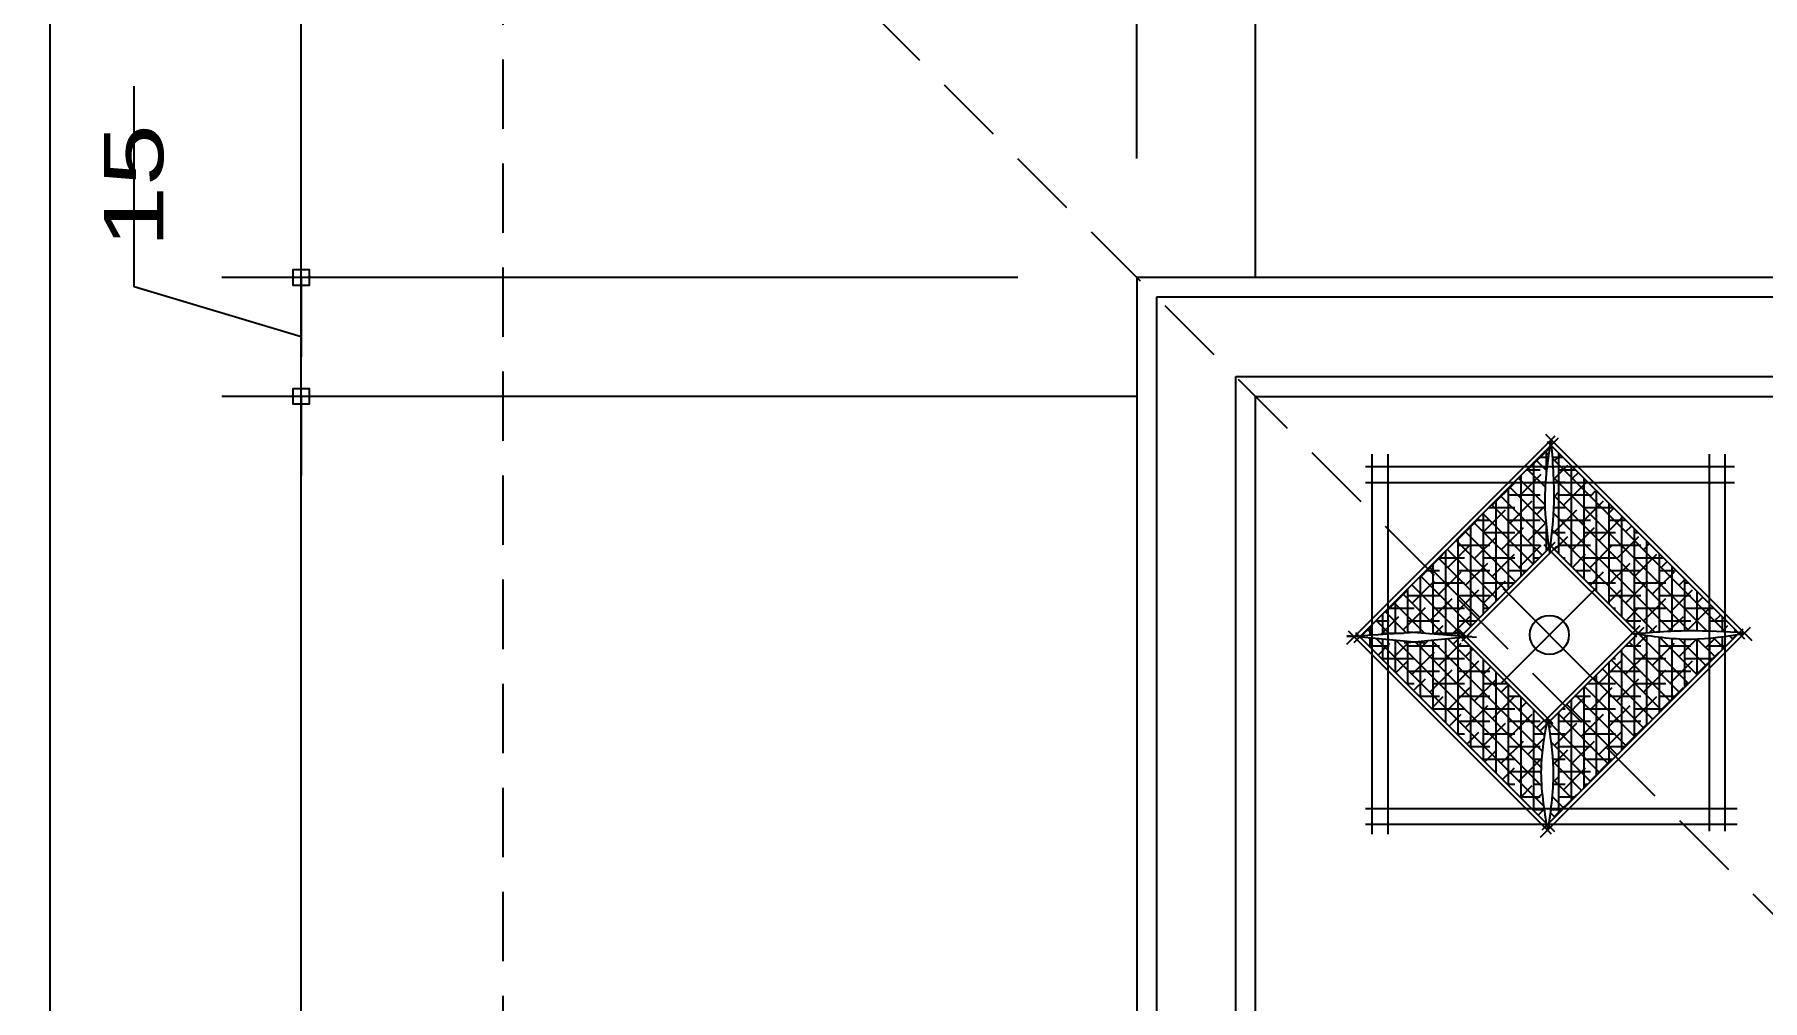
# Model space of a CAD drawing. Extents: x 2280 to 14192, y 1386 to 4696.
# Drawn here: x 3085.5 to 3303.5, y 3200.2 to 3322.1 of the extents above; entities that cross this region are included whole.
import ezdxf

# ---------------------------------------------------------------- set-up
doc = ezdxf.new("R2010")
doc.units = 0
doc.header["$LTSCALE"] = 35
doc.linetypes.add('HIDDEN', pattern=[0.375, 0.25, -0.125])
doc.layers.get('0').update_dxf_attribs({"linetype": 'CONTINUOUS'})
doc.layers.get('DEFPOINTS').update_dxf_attribs({"linetype": 'CONTINUOUS'})
for name, color, linetype in [('COTA', 13, 'CONTINUOUS'), ('ESPECARQ', 2, 'CONTINUOUS'), ('LINVISTA', 60, 'CONTINUOUS'), ('MOBIL', 7, 'CONTINUOUS'), ('PAREDE', 5, 'CONTINUOUS'), ('PROJECAO', 13, 'HIDDEN')]:
    doc.layers.add(name, color=color, linetype=linetype)
doc.styles.add('REGUA60', font='romnswin.shx', dxfattribs={"width": 1.4})
doc.styles.get("Standard").update_dxf_attribs({"font": 'ISOCP'})
doc.dimstyles.new('ISO-25', dxfattribs={"dimtxt": 2.5, "dimasz": 2.5, "dimexe": 1.25, "dimexo": 0.625, "dimtad": 1, "dimdec": 4, "dimdsep": 46, "dimlunit": 6, "dimtxsty": 'Standard', "dimcen": 2.5, "dimadec": 0, "dimazin": 0, "dimtfac": 1, "dimtdec": 4, "dimtmove": 0, "dimatfit": 3, "dimfxl": 1, "dimtolj": 1, "dimtzin": 0, "dimarcsym": 0})

# ---------------------------------------------------------------- blocks, each defined once
blk = doc.blocks.new('A$C01985909')
at = {"layer": 'MOBIL', "ltscale": 0.35}
h = blk.add_hatch(dxfattribs=at)
h.set_pattern_fill('ANSI38', color=256, scale=0.5, angle=45, style=0)
h.set_pattern_definition([(90, (2581.9709, 10266.3596), (-1.5875, 3e-16), []), (180, (2581.9709, 10266.3596), (-3.175, -1.5875), [3.96875, -2.38125])])
edge = h.paths.add_edge_path()
edge.add_spline(control_points=[(26.67, 26.19), (27.78, 27.7), (30.3, 31.03), (33.59, 33.61), (35.43, 35.01)], knot_values=[0.840806, 0.840806, 0.840806, 0.840806, 6.436209, 13.334557, 13.334557, 13.334557, 13.334557], degree=3, periodic=0)
edge.add_line((35.43, 35.01), (1.76, 35.01))
edge.add_spline(control_points=[(1.76, 35.01), (3.35, 33.85), (6.68, 31.32), (9.2, 27.99), (10.5, 26.2)], knot_values=[0.844401, 0.844401, 0.844401, 0.844401, 6.735563, 13.325277, 13.325277, 13.325277, 13.325277], degree=3, periodic=0)
edge.add_spline(control_points=[(10.5, 26.2), (10.55, 26.14), (10.59, 26.08), (10.64, 26.01)], knot_values=[0.613581, 0.613581, 0.613581, 0.613581, 0.844401, 0.844401, 0.844401, 0.844401], degree=3, periodic=0)
edge.add_line((10.64, 26.01), (26.53, 26.01))
edge.add_spline(control_points=[(26.53, 26.01), (26.58, 26.07), (26.62, 26.13), (26.67, 26.19)], knot_values=[0.616857, 0.616857, 0.616857, 0.616857, 0.840806, 0.840806, 0.840806, 0.840806], degree=3, periodic=0)
edge = h.paths.add_edge_path()
edge.add_spline(control_points=[(10.5, 26.12), (8.9, 27.49), (5.71, 30.24), (2.9, 33.37), (1.5, 34.95)], knot_values=[0.75359, 0.75359, 0.75359, 0.75359, 7.0587, 13.372339, 13.372339, 13.372339, 13.372339], degree=3, periodic=0)
edge.add_line((1.5, 34.95), (1.5, 1.59))
edge.add_spline(control_points=[(1.5, 1.59), (3.05, 3.4), (5.81, 6.58), (9.07, 9.26), (10.5, 10.42)], knot_values=[0.922782, 0.922782, 0.922782, 0.922782, 8.04453, 13.557958, 13.557958, 13.557958, 13.557958], degree=3, periodic=0)
edge.add_line((10.5, 10.42), (10.5, 26.12))
edge = h.paths.add_edge_path()
edge.add_spline(control_points=[(35.67, 34.81), (34.32, 32.91), (31.82, 29.54), (28.43, 27.08), (26.89, 26.01)], knot_values=[0.871601, 0.871601, 0.871601, 0.871601, 7.803611, 13.382836, 13.382836, 13.382836, 13.382836], degree=3, periodic=0)
edge.add_spline(control_points=[(26.89, 26.01), (26.81, 25.96), (26.74, 25.91), (26.67, 25.86)], knot_values=[0.603518, 0.603518, 0.603518, 0.603518, 0.871601, 0.871601, 0.871601, 0.871601], degree=3, periodic=0)
edge.add_line((26.67, 25.86), (26.67, 10.59))
edge.add_line((26.67, 10.59), (31.25, 6.83))
edge.add_line((31.25, 6.83), (35.67, 1.51))
edge.add_line((35.67, 1.51), (35.67, 34.81))
edge = h.paths.add_edge_path()
edge.add_line((26.59, 10.5), (10.84, 10.5))
edge.add_spline(control_points=[(10.84, 10.5), (10.73, 10.35), (10.61, 10.2), (10.5, 10.05)], knot_values=[0.6239, 0.6239, 0.6239, 0.6239, 1.185793, 1.185793, 1.185793, 1.185793], degree=3, periodic=0)
edge.add_spline(control_points=[(10.5, 10.05), (9.41, 8.62), (6.84, 5.39), (3.56, 2.89), (1.68, 1.5)], knot_values=[1.185793, 1.185793, 1.185793, 1.185793, 6.5573, 13.52765, 13.52765, 13.52765, 13.52765], degree=3, periodic=0)
edge.add_line((1.68, 1.5), (35.53, 1.5))
edge.add_line((35.53, 1.5), (30.42, 6))
edge.add_line((30.42, 6), (26.59, 10.5))
h = blk.add_hatch(dxfattribs=at)
h.set_pattern_fill('ANSI38', color=256, scale=0.5, style=0)
h.set_pattern_definition([(45, (2581.9709, 10266.3596), (-1.12253202, 1.12253202), []), (135, (2581.9709, 10266.3596), (-3.36759605, 1.12253202), [3.96875, -2.38125])])
edge = h.paths.add_edge_path()
edge.add_spline(control_points=[(35.67, 34.81), (34.32, 32.91), (31.82, 29.54), (28.43, 27.08), (26.89, 26.01)], knot_values=[0.871601, 0.871601, 0.871601, 0.871601, 7.803611, 13.382836, 13.382836, 13.382836, 13.382836], degree=3, periodic=0)
edge.add_spline(control_points=[(26.89, 26.01), (26.81, 25.96), (26.74, 25.91), (26.67, 25.86)], knot_values=[0.603518, 0.603518, 0.603518, 0.603518, 0.871601, 0.871601, 0.871601, 0.871601], degree=3, periodic=0)
edge.add_line((26.67, 25.86), (26.67, 10.59))
edge.add_line((26.67, 10.59), (31.25, 6.83))
edge.add_line((31.25, 6.83), (35.67, 1.51))
edge.add_line((35.67, 1.51), (35.67, 34.81))
edge = h.paths.add_edge_path()
edge.add_spline(control_points=[(26.67, 26.19), (27.78, 27.7), (30.3, 31.03), (33.59, 33.61), (35.43, 35.01)], knot_values=[0.840806, 0.840806, 0.840806, 0.840806, 6.436209, 13.334557, 13.334557, 13.334557, 13.334557], degree=3, periodic=0)
edge.add_line((35.43, 35.01), (1.76, 35.01))
edge.add_spline(control_points=[(1.76, 35.01), (3.35, 33.85), (6.68, 31.32), (9.2, 27.99), (10.5, 26.2)], knot_values=[0.844401, 0.844401, 0.844401, 0.844401, 6.735563, 13.325277, 13.325277, 13.325277, 13.325277], degree=3, periodic=0)
edge.add_spline(control_points=[(10.5, 26.2), (10.55, 26.14), (10.59, 26.08), (10.64, 26.01)], knot_values=[0.613581, 0.613581, 0.613581, 0.613581, 0.844401, 0.844401, 0.844401, 0.844401], degree=3, periodic=0)
edge.add_line((10.64, 26.01), (26.53, 26.01))
edge.add_spline(control_points=[(26.53, 26.01), (26.58, 26.07), (26.62, 26.13), (26.67, 26.19)], knot_values=[0.616857, 0.616857, 0.616857, 0.616857, 0.840806, 0.840806, 0.840806, 0.840806], degree=3, periodic=0)
edge = h.paths.add_edge_path()
edge.add_line((26.59, 10.5), (10.84, 10.5))
edge.add_spline(control_points=[(10.84, 10.5), (10.73, 10.35), (10.61, 10.2), (10.5, 10.05)], knot_values=[0.6239, 0.6239, 0.6239, 0.6239, 1.185793, 1.185793, 1.185793, 1.185793], degree=3, periodic=0)
edge.add_spline(control_points=[(10.5, 10.05), (9.41, 8.62), (6.84, 5.39), (3.56, 2.89), (1.68, 1.5)], knot_values=[1.185793, 1.185793, 1.185793, 1.185793, 6.5573, 13.52765, 13.52765, 13.52765, 13.52765], degree=3, periodic=0)
edge.add_line((1.68, 1.5), (35.53, 1.5))
edge.add_line((35.53, 1.5), (30.42, 6))
edge.add_line((30.42, 6), (26.59, 10.5))
edge = h.paths.add_edge_path()
edge.add_spline(control_points=[(10.5, 26.12), (8.9, 27.49), (5.71, 30.24), (2.9, 33.37), (1.5, 34.95)], knot_values=[0.75359, 0.75359, 0.75359, 0.75359, 7.0587, 13.372339, 13.372339, 13.372339, 13.372339], degree=3, periodic=0)
edge.add_line((1.5, 34.95), (1.5, 1.59))
edge.add_spline(control_points=[(1.5, 1.59), (3.05, 3.4), (5.81, 6.58), (9.07, 9.26), (10.5, 10.42)], knot_values=[0.922782, 0.922782, 0.922782, 0.922782, 8.04453, 13.557958, 13.557958, 13.557958, 13.557958], degree=3, periodic=0)
edge.add_line((10.5, 10.42), (10.5, 26.12))
for p, q in [((0, 35.51), (37.47, 35.51)), ((0.8, 35.01), (36.67, 35.01)), ((1, 0), (1, 36.81)), ((1.5, 0.8), (1.5, 36.01)), ((35.67, 36.31), (35.67, 0.8)), ((36.17, 36.21), (36.17, 0)), ((10.5, 9.5), (10.5, 27.31)), ((11, 9.7), (11, 26.21)), ((18.58, 10), (18.58, 26.81)), ((26.17, 26.51), (26.17, 9.7)), ((26.67, 26.71), (26.67, 9.5)), ((9.5, 26.01), (27.97, 26.01)), ((9.7, 25.51), (26.87, 25.51)), ((10.3, 18.26), (27.17, 18.26)), ((26.87, 11), (10, 11)), ((25.32, 11.99), (30.87, 5.47)), ((32.25, 6), (25.63, 11.44)), ((27.97, 10.5), (9.8, 10.5)), ((36.73, 0.23), (30.41, 7.83)), ((29.89, 6.47), (36.84, 0.34)), ((36.67, 1.5), (0.2, 1.5)), ((37.47, 1), (0.3, 1))]:
    blk.add_line(p, q, dxfattribs=at)
blk.add_circle((18.58, 18.26), 2.47, dxfattribs=at)
for points in [[(1, 35.51), (5.8, 30.33), (11.22, 25.51)], [(11, 25.51), (6.31, 31.28), (1.07, 35.51)], [(26.17, 25.51), (30.19, 30.53), (36.09, 35.51)], [(26.17, 25.51), (31.27, 29.45), (36.17, 35.51)], [(11.22, 11), (7.04, 5.95), (1, 1)], [(11.22, 11), (6.32, 6.83), (1, 1)]]:
    blk.add_spline(points, degree=3, dxfattribs=at)
blk = doc.blocks.new('A$C7F6A2A0C')
at = {"layer": 'COTA'}
for p, q in [((3.22, 0.42), (3.22, 48.35)), ((5.22, 0.42), (5.22, 48.35)), ((45.73, 48.35), (45.73, 0.78)), ((47.73, 48.35), (47.73, 0.78)), ((2.38, 46.79), (48.93, 46.79)), ((2.38, 44.79), (48.93, 44.79)), ((49.29, 3.62), (2.38, 3.62)), ((49.29, 1.62), (2.38, 1.62))]:
    blk.add_line(p, q, dxfattribs=at)
at = {"layer": 'MOBIL', "ltscale": 0.35, "rotation": 225}
blk.add_blockref('A$C01985909', (25.81, 51.6), dxfattribs=at)
blk = doc.blocks.new('COTAPT')
at = {"color": 0, "linetype": 'ByBlock'}
blk.add_line((0, 0), (200, 0), dxfattribs=at)
at = {"color": 6, "linetype": 'ByBlock'}
blk.add_lwpolyline([(-20, 20), (20, 20), (20, -20), (-20, -20)], close=True, dxfattribs=at)
blk = doc.blocks.new('*D129')
at = {"color": 0, "linetype": 'ByBlock'}
for p, q in [((3224.58, 3276.45), (3109.12, 3276.45)), ((3119.12, 2861.5), (3119.12, 3276.4))]:
    blk.add_line(p, q, dxfattribs=at)
at = {"layer": 'DEFPOINTS', "color": 0, "linetype": 'ByBlock'}
for p in [(3119.12, 3276.45), (3239.58, 3276.45), (3239.58, 2861.45)]:
    blk.add_point(p, dxfattribs=at)
at = {"color": 0, "linetype": 'ByBlock', "xscale": 0.05, "yscale": 0.05, "zscale": 0.05}
for p, rotation in [((3119.12, 3276.45), 90), ((3119.12, 2861.45), 270)]:
    blk.add_blockref('COTAPT', p, dxfattribs=dict(at, rotation=rotation))
at = {"color": 2, "linetype": 'ByBlock', "insert": (3110.47, 3068.95), "char_height": 7.5, "attachment_point": 5, "rotation": 90, "style": 'REGUA60'}
blk.add_mtext('\\A1;415', dxfattribs=at)
blk = doc.blocks.new('*D130')
at = {"color": 0, "linetype": 'ByBlock'}
for p, q in [((3098.02, 3290.28), (3098.02, 3315.58)), ((3209.58, 3291.45), (3109.12, 3291.45)), ((3119.12, 3276.5), (3119.12, 3291.4)), ((3119.12, 3283.95), (3098.02, 3290.28))]:
    blk.add_line(p, q, dxfattribs=at)
at = {"layer": 'DEFPOINTS', "color": 0, "linetype": 'ByBlock'}
for p in [(3119.12, 3291.45), (3224.58, 3291.45), (3239.58, 3276.45)]:
    blk.add_point(p, dxfattribs=at)
at = {"color": 0, "linetype": 'ByBlock', "xscale": 0.05, "yscale": 0.05, "zscale": 0.05}
for p, rotation in [((3119.12, 3291.45), 90), ((3119.12, 3276.45), 270)]:
    blk.add_blockref('COTAPT', p, dxfattribs=dict(at, rotation=rotation))
at = {"color": 2, "linetype": 'ByBlock', "insert": (3098.02, 3295.18), "char_height": 7.5, "attachment_point": 4, "rotation": 90, "style": 'REGUA60'}
blk.add_mtext('\\A1;15', dxfattribs=at)
blk = doc.blocks.new('*D131')
at = {"color": 0, "linetype": 'ByBlock'}
for p, q in [((3129.58, 3371.45), (3109.12, 3371.45)), ((3119.12, 3291.5), (3119.12, 3371.4))]:
    blk.add_line(p, q, dxfattribs=at)
at = {"layer": 'DEFPOINTS', "color": 0, "linetype": 'ByBlock'}
for p in [(3119.12, 3371.45), (3144.58, 3371.45), (3224.58, 3291.45)]:
    blk.add_point(p, dxfattribs=at)
at = {"color": 0, "linetype": 'ByBlock', "xscale": 0.05, "yscale": 0.05, "zscale": 0.05}
for p, rotation in [((3119.12, 3371.45), 90), ((3119.12, 3291.45), 270)]:
    blk.add_blockref('COTAPT', p, dxfattribs=dict(at, rotation=rotation))
at = {"color": 2, "linetype": 'ByBlock', "insert": (3110.47, 3331.45), "char_height": 7.5, "attachment_point": 5, "rotation": 90, "style": 'REGUA60'}
blk.add_mtext('\\A1;80', dxfattribs=at)
blk = doc.blocks.new('*D132')
at = {"color": 0, "linetype": 'ByBlock'}
for p, q in [((3129.58, 3371.45), (3077.42, 3371.45)), ((3087.42, 2071.5), (3087.42, 3371.4)), ((3129.58, 2071.45), (3077.42, 2071.45))]:
    blk.add_line(p, q, dxfattribs=at)
at = {"layer": 'DEFPOINTS', "color": 0, "linetype": 'ByBlock'}
for p in [(3087.42, 3371.45), (3144.58, 3371.45), (3144.58, 2071.45)]:
    blk.add_point(p, dxfattribs=at)
at = {"color": 0, "linetype": 'ByBlock', "xscale": 0.05, "yscale": 0.05, "zscale": 0.05}
for p, rotation in [((3087.42, 3371.45), 90), ((3087.42, 2071.45), 270)]:
    blk.add_blockref('COTAPT', p, dxfattribs=dict(at, rotation=rotation))
at = {"color": 2, "linetype": 'ByBlock', "insert": (3078.77, 2721.45), "char_height": 7.5, "attachment_point": 5, "rotation": 90, "style": 'REGUA60'}
blk.add_mtext('\\A1;1.300', dxfattribs=at)
blk = doc.blocks.new('*D133')
at = {"color": 0, "linetype": 'ByBlock'}
for p, q in [((3144.58, 3386.45), (3144.58, 3402.3)), ((3224.58, 3306.45), (3224.58, 3402.3)), ((3144.63, 3392.3), (3224.53, 3392.3))]:
    blk.add_line(p, q, dxfattribs=at)
at = {"layer": 'DEFPOINTS', "color": 0, "linetype": 'ByBlock'}
for p in [(3224.58, 3392.3), (3144.58, 3371.45), (3224.58, 3291.45)]:
    blk.add_point(p, dxfattribs=at)
at = {"color": 0, "linetype": 'ByBlock', "xscale": 0.05, "yscale": 0.05, "zscale": 0.05, "rotation": 180}
blk.add_blockref('COTAPT', (3144.58, 3392.3), dxfattribs=at)
at = {"color": 0, "linetype": 'ByBlock', "xscale": 0.05, "yscale": 0.05, "zscale": 0.05}
blk.add_blockref('COTAPT', (3224.58, 3392.3), dxfattribs=at)
at = {"color": 2, "linetype": 'ByBlock', "insert": (3184.58, 3400.95), "char_height": 7.5, "attachment_point": 5, "style": 'REGUA60'}
blk.add_mtext('\\A1;80', dxfattribs=at)
blk = doc.blocks.new('*D134')
at = {"color": 0, "linetype": 'ByBlock'}
for p, q in [((3232.08, 3392.3), (3238.41, 3413.4)), ((3238.41, 3413.4), (3263.71, 3413.4)), ((3239.58, 3291.45), (3239.58, 3402.3)), ((3224.63, 3392.3), (3239.53, 3392.3))]:
    blk.add_line(p, q, dxfattribs=at)
at = {"layer": 'DEFPOINTS', "color": 0, "linetype": 'ByBlock'}
for p in [(3239.58, 3392.3), (3224.58, 3291.45), (3239.58, 3276.45)]:
    blk.add_point(p, dxfattribs=at)
at = {"color": 0, "linetype": 'ByBlock', "xscale": 0.05, "yscale": 0.05, "zscale": 0.05, "rotation": 180}
blk.add_blockref('COTAPT', (3224.58, 3392.3), dxfattribs=at)
at = {"color": 0, "linetype": 'ByBlock', "xscale": 0.05, "yscale": 0.05, "zscale": 0.05}
blk.add_blockref('COTAPT', (3239.58, 3392.3), dxfattribs=at)
at = {"color": 2, "linetype": 'ByBlock', "insert": (3243.31, 3413.4), "char_height": 7.5, "attachment_point": 4, "style": 'REGUA60'}
blk.add_mtext('\\A1;15', dxfattribs=at)
blk = doc.blocks.new('*D135')
at = {"color": 0, "linetype": 'ByBlock'}
for p, q in [((3724.58, 3291.45), (3724.58, 3402.3)), ((3239.63, 3392.3), (3724.53, 3392.3))]:
    blk.add_line(p, q, dxfattribs=at)
at = {"layer": 'DEFPOINTS', "color": 0, "linetype": 'ByBlock'}
for p in [(3724.58, 3392.3), (3239.58, 3276.45), (3724.58, 3276.45)]:
    blk.add_point(p, dxfattribs=at)
at = {"color": 0, "linetype": 'ByBlock', "xscale": 0.05, "yscale": 0.05, "zscale": 0.05, "rotation": 180}
blk.add_blockref('COTAPT', (3239.58, 3392.3), dxfattribs=at)
at = {"color": 0, "linetype": 'ByBlock', "xscale": 0.05, "yscale": 0.05, "zscale": 0.05}
blk.add_blockref('COTAPT', (3724.58, 3392.3), dxfattribs=at)
at = {"color": 2, "linetype": 'ByBlock', "insert": (3482.08, 3400.95), "char_height": 7.5, "attachment_point": 5, "style": 'REGUA60'}
blk.add_mtext('\\A1;485', dxfattribs=at)
blk = doc.blocks.new('*D138')
at = {"color": 0, "linetype": 'ByBlock'}
for p, q in [((3224.58, 3306.45), (3224.58, 3440.39)), ((4224.58, 3306.45), (4224.58, 3440.39)), ((3224.63, 3430.39), (4224.53, 3430.39))]:
    blk.add_line(p, q, dxfattribs=at)
at = {"layer": 'DEFPOINTS', "color": 0, "linetype": 'ByBlock'}
for p in [(4224.58, 3430.39), (3224.58, 3291.45), (4224.58, 3291.45)]:
    blk.add_point(p, dxfattribs=at)
at = {"color": 0, "linetype": 'ByBlock', "xscale": 0.05, "yscale": 0.05, "zscale": 0.05, "rotation": 180}
blk.add_blockref('COTAPT', (3224.58, 3430.39), dxfattribs=at)
at = {"color": 0, "linetype": 'ByBlock', "xscale": 0.05, "yscale": 0.05, "zscale": 0.05}
blk.add_blockref('COTAPT', (4224.58, 3430.39), dxfattribs=at)
at = {"color": 2, "linetype": 'ByBlock', "insert": (3724.58, 3439.04), "char_height": 7.5, "attachment_point": 5, "style": 'REGUA60'}
blk.add_mtext('\\A1;1.000', dxfattribs=at)

msp = doc.modelspace()

# ---------------------------------------------------------------- linework, layer by layer
at = {"layer": 'LINVISTA'}
for p, q in [((3224.579, 3291.448), (3224.579, 2838.948)), ((3409.579, 3291.448), (3224.579, 3291.448)), ((3239.579, 3276.448), (3409.579, 3276.448)), ((3239.579, 2861.448), (3239.579, 3276.448))]:
    msp.add_line(p, q, dxfattribs=at)
at = {"layer": 'PAREDE'}
for p, q in [((3227.079, 3288.948), (3227.079, 2841.448)), ((3407.079, 3288.948), (3227.079, 3288.948)), ((3237.079, 3278.948), (3407.079, 3278.948)), ((3237.079, 2858.948), (3237.079, 3278.948))]:
    msp.add_line(p, q, dxfattribs=at)
at = {"layer": 'PROJECAO'}
for q in [(3144.579, 2071.448), (3794.579, 2721.448)]:
    msp.add_line((3144.579, 3371.448), q, dxfattribs=at)

# ---------------------------------------------------------------- block references
at = {"layer": 'ESPECARQ'}
msp.add_blockref('A$C7F6A2A0C', (3251.076, 3220.801), dxfattribs=at)

# ---------------------------------------------------------------- dimensions: what is measured, and where the dimension line sits
at = {"layer": 'COTA'}
for base, p1, p2, override, picture, middle in [((4224.579, 3430.393), (3224.579, 3291.448), (4224.579, 3291.448), {"dimscale": 5, "dimtxt": 1.5, "dimasz": 0.01, "dimexe": 2, "dimexo": 3, "dimgap": 0.98, "dimdec": 2, "dimrnd": 0.5, "dimtxsty": 'REGUA60', "dimblk": 'COTAPT', "dimcen": 4, "dimdle": 4, "dimclrt": 2, "dimaunit": 1, "dimtofl": 0}, '*D138', (3724.579, 3439.043)), ((3239.579, 3392.297), (3224.579, 3291.448), (3239.579, 3276.448), {"dimscale": 5, "dimtxt": 1.5, "dimasz": 0.01, "dimexe": 2, "dimexo": 3, "dimgap": 0.98, "dimdec": 2, "dimrnd": 0.5, "dimtxsty": 'REGUA60', "dimblk": 'COTAPT', "dimcen": 4, "dimdle": 4, "dimse1": 1, "dimclrt": 2, "dimaunit": 1, "dimtofl": 0, "dimtmove": 1}, '*D134', (3243.309, 3413.397)), ((3224.579, 3392.297), (3144.579, 3371.448), (3224.579, 3291.448), {"dimscale": 5, "dimtxt": 1.5, "dimasz": 0.01, "dimexe": 2, "dimexo": 3, "dimgap": 0.98, "dimdec": 2, "dimrnd": 0.5, "dimtxsty": 'REGUA60', "dimblk": 'COTAPT', "dimcen": 4, "dimdle": 4, "dimclrt": 2, "dimaunit": 1, "dimtofl": 0}, '*D133', (3184.579, 3400.947)), ((3724.579, 3392.297), (3239.579, 3276.448), (3724.579, 3276.448), {"dimscale": 5, "dimtxt": 1.5, "dimasz": 0.01, "dimexe": 2, "dimexo": 3, "dimgap": 0.98, "dimdec": 2, "dimrnd": 0.5, "dimtxsty": 'REGUA60', "dimblk": 'COTAPT', "dimcen": 4, "dimdle": 4, "dimse1": 1, "dimclrt": 2, "dimaunit": 1, "dimtofl": 0, "dimtmove": 1}, '*D135', (3482.079, 3400.947))]:
    dim = msp.add_linear_dim(base=base, p1=p1, p2=p2, dimstyle='ISO-25', override=override, dxfattribs=at)
    dim.commit()
    dim.dimension.update_dxf_attribs({"geometry": picture, "text_midpoint": middle})
for base, p1, p2, override, picture, middle in [((3087.421, 3371.448), (3144.579, 2071.448), (3144.579, 3371.448), {"dimscale": 5, "dimtxt": 1.5, "dimasz": 0.01, "dimexe": 2, "dimexo": 3, "dimgap": 0.98, "dimdec": 2, "dimrnd": 0.5, "dimtxsty": 'REGUA60', "dimblk": 'COTAPT', "dimcen": 4, "dimdle": 4, "dimclrt": 2, "dimaunit": 1, "dimtofl": 0}, '*D132', (3078.771, 2721.448)), ((3119.124, 3371.448), (3224.579, 3291.448), (3144.579, 3371.448), {"dimscale": 5, "dimtxt": 1.5, "dimasz": 0.01, "dimexe": 2, "dimexo": 3, "dimgap": 0.98, "dimdec": 2, "dimrnd": 0.5, "dimtxsty": 'REGUA60', "dimblk": 'COTAPT', "dimcen": 4, "dimdle": 4, "dimse1": 1, "dimclrt": 2, "dimaunit": 1, "dimtofl": 0, "dimtmove": 1}, '*D131', (3110.474, 3331.448)), ((3119.124, 3291.448), (3239.579, 3276.448), (3224.579, 3291.448), {"dimscale": 5, "dimtxt": 1.5, "dimasz": 0.01, "dimexe": 2, "dimexo": 3, "dimgap": 0.98, "dimdec": 2, "dimrnd": 0.5, "dimtxsty": 'REGUA60', "dimblk": 'COTAPT', "dimcen": 4, "dimdle": 4, "dimse1": 1, "dimclrt": 2, "dimaunit": 1, "dimtofl": 0, "dimtmove": 1}, '*D130', (3098.024, 3295.178)), ((3119.124, 3276.448), (3239.579, 2861.448), (3239.579, 3276.448), {"dimscale": 5, "dimtxt": 1.5, "dimasz": 0.01, "dimexe": 2, "dimexo": 3, "dimgap": 0.98, "dimdec": 2, "dimrnd": 0.5, "dimtxsty": 'REGUA60', "dimblk": 'COTAPT', "dimcen": 4, "dimdle": 4, "dimse1": 1, "dimclrt": 2, "dimaunit": 1, "dimtofl": 0, "dimtmove": 1}, '*D129', (3110.474, 3068.948))]:
    dim = msp.add_linear_dim(base=base, p1=p1, p2=p2, angle=90, dimstyle='ISO-25', override=override, dxfattribs=at)
    dim.commit()
    dim.dimension.update_dxf_attribs({"geometry": picture, "text_midpoint": middle})

doc.saveas('drawing.dxf')
